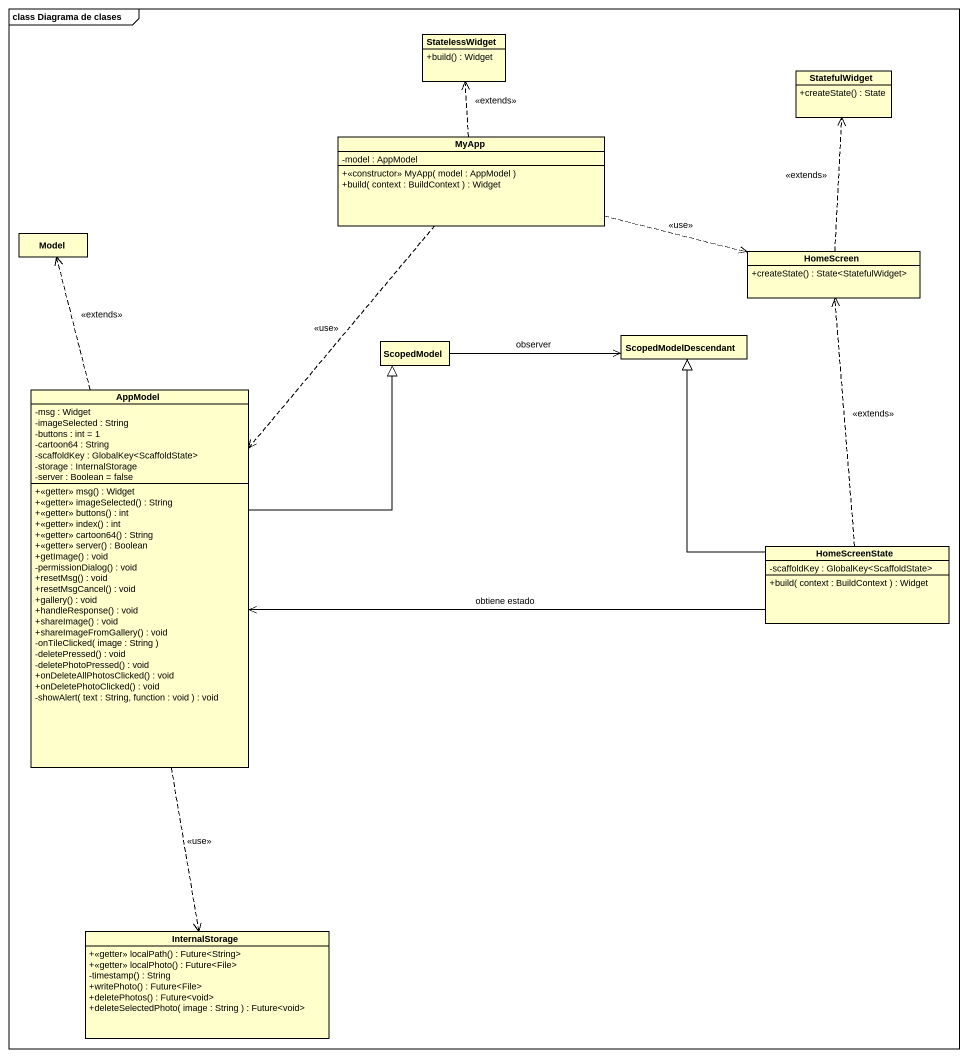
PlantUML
@startuml
mainframe class Diagrama de clases
hide circle
hide empty members
skinparam classAttributeIconSize 0
class StatelessWidget {
  +build() : Widget
}
class StatefulWidget {
  +createState() : State
}
class MyApp {
  -model : AppModel
  +<<constructor>> MyApp( model : AppModel )
  +build( context : BuildContext ) : Widget
}
class Model
class HomeScreen {
  +createState() : State<StatefulWidget>
}
class ScopedModel
class ScopedModelDescendant
class AppModel {
  -msg : Widget
  -imageSelected : String
  -buttons : int = 1
  -cartoon64 : String
  -scaffoldKey : GlobalKey<ScaffoldState>
  -storage : InternalStorage
  -server : Boolean = false
  +<<getter>> msg() : Widget
  +<<getter>> imageSelected() : String
  +<<getter>> buttons() : int
  +<<getter>> index() : int
  +<<getter>> cartoon64() : String
  +<<getter>> server() : Boolean
  +getImage() : void
  -permissionDialog() : void
  +resetMsg() : void
  +resetMsgCancel() : void
  +gallery() : void
  +handleResponse() : void
  +shareImage() : void
  +shareImageFromGallery() : void
  -onTileClicked( image : String )
  -deletePressed() : void
  -deletePhotoPressed() : void
  +onDeleteAllPhotosClicked() : void
  +onDeletePhotoClicked() : void
  -showAlert( text : String, function : void ) : void
}
class HomeScreenState {
  -scaffoldKey : GlobalKey<ScaffoldState>
  +build( context : BuildContext ) : Widget
}
class InternalStorage {
  +<<getter>> localPath() : Future<String>
  +<<getter>> localPhoto() : Future<File>
  -timestamp() : String
  +writePhoto() : Future<File>
  +deletePhotos() : Future<void>
  +deleteSelectedPhoto( image : String ) : Future<void>
}
MyApp .up.> StatelessWidget : <<extends>>
MyApp .right.> HomeScreen : <<use>>
MyApp ..> AppModel : <<use>>
HomeScreen .up.> StatefulWidget : <<extends>>
ScopedModel -right-> ScopedModelDescendant : observer
AppModel .up.> Model : <<extends>>
AppModel -up-|> ScopedModel
AppModel ..> InternalStorage : <<use>>
HomeScreenState .up.> HomeScreen : <<extends>>
HomeScreenState -up-|> ScopedModelDescendant
HomeScreenState -left-> AppModel : obtiene estado
@enduml
